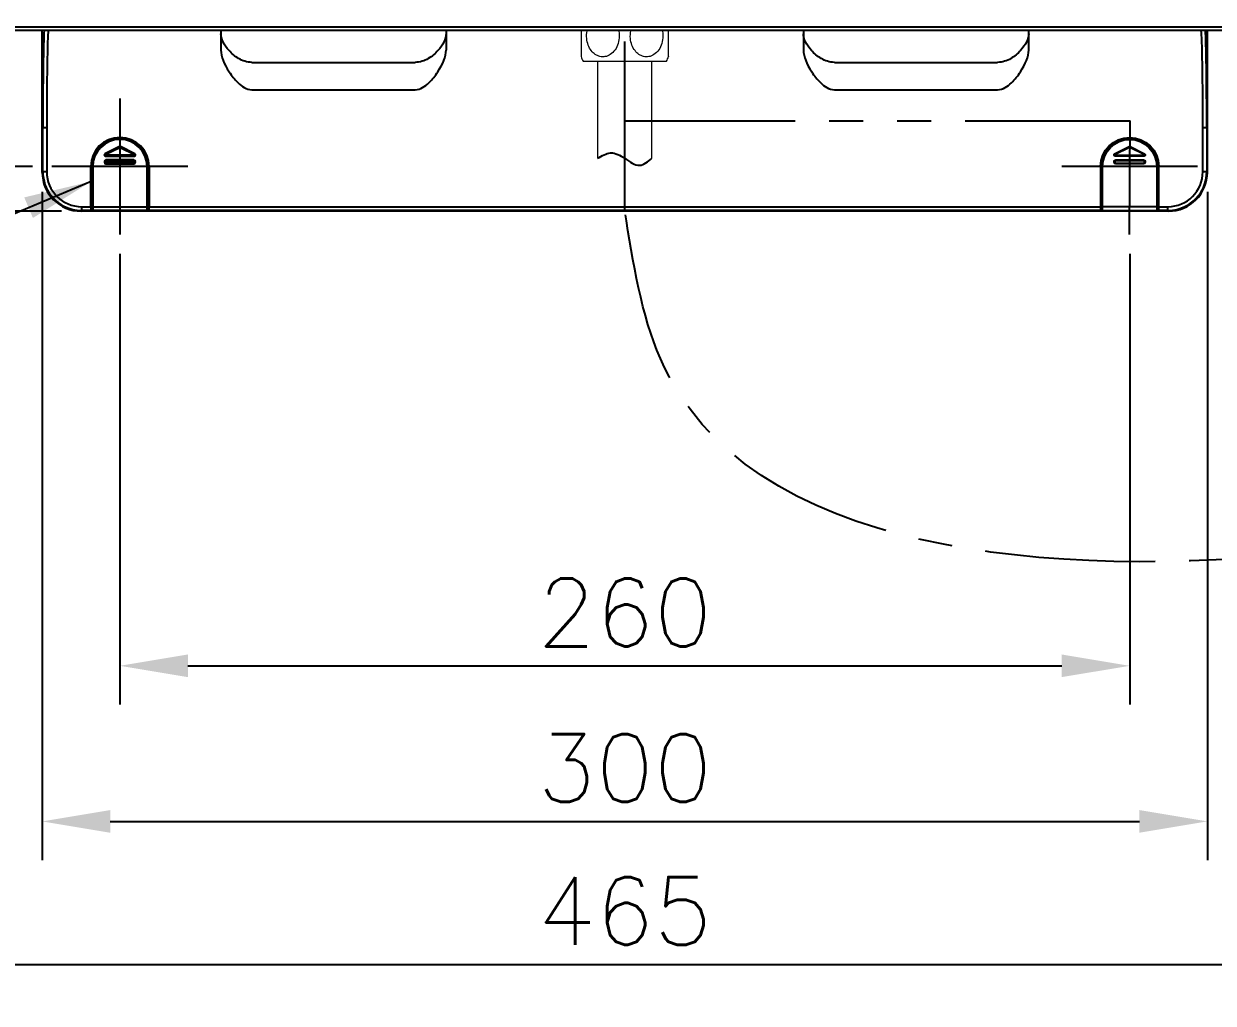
# Model space of a CAD drawing. Extents: x -3383 to -2963, y -4299 to -3705.
# Drawn here: x -3276.5 to -3215.3, y -4146.7 to -4096.3 of the extents above; entities that cross this region are included whole.
import ezdxf

# ---------------------------------------------------------------- set-up
doc = ezdxf.new("R2010")
doc.units = 0
doc.header["$LTSCALE"] = 7
doc.linetypes.add('CENTER', pattern=[2, 1.25, -0.25, 0.25, -0.25])
doc.linetypes.add('PHANTOM', pattern=[2.5, 1.25, -0.25, 0.25, -0.25, 0.25, -0.25])
doc.layers.get('0').update_dxf_attribs({"color": 2, "linetype": 'CONTINUOUS'})
doc.layers.get('Defpoints').update_dxf_attribs({"linetype": 'CONTINUOUS'})
for name, color, linetype in [('6', 7, 'CONTINUOUS'), ('CL', 1, 'CENTER'), ('D', 2, 'CONTINUOUS'), ('DWG', 7, 'CONTINUOUS'), ('PH', 3, 'PHANTOM')]:
    doc.layers.add(name, color=color, linetype=linetype)
doc.styles.add('DD', font='romans', dxfattribs={"bigfont": 'GHS.shx'})
doc.dimstyles.new('CWC', dxfattribs={"dimscale": 0, "dimtxt": 3.5, "dimasz": 3.5, "dimexe": 2, "dimexo": 1, "dimgap": 1, "dimtad": 1, "dimdec": 4, "dimdsep": 46, "dimtxsty": 'DD', "dimcen": 3, "dimclrd": 2, "dimclre": 2, "dimclrt": 2, "dimadec": 3, "dimazin": 2, "dimtfac": 1, "dimtdec": 4, "dimtmove": 0, "dimatfit": 3, "dimfxl": 1, "dimtvp": 1, "dimtolj": 1, "dimtzin": 0, "dimlwd": -1, "dimlwe": -1, "dimarcsym": 0})

# ---------------------------------------------------------------- blocks, each defined once
blk = doc.blocks.new('*D31')
at = {"layer": 'Defpoints', "color": 0, "transparency": 16777216}
for p in [(-3271.571, -4107.115), (-3219.571, -4107.115), (-3219.571, -4129.341)]:
    blk.add_point(p, dxfattribs=at)
at = {"layer": 'DWG', "color": 2, "transparency": 16777216}
for p, q in [((-3271.571, -4108.115), (-3271.571, -4131.341)), ((-3219.571, -4108.115), (-3219.571, -4131.341)), ((-3268.071, -4129.341), (-3223.071, -4129.341))]:
    blk.add_line(p, q, dxfattribs=at)
for points in [[(-3268.071, -4128.757), (-3268.071, -4129.924), (-3271.571, -4129.341)], [(-3223.071, -4128.757), (-3223.071, -4129.924), (-3219.571, -4129.341)]]:
    blk.add_solid(points, dxfattribs=at)
at = {"layer": 'DWG', "color": 2, "transparency": 16777216, "insert": (-3245.571, -4126.591), "char_height": 3.5, "attachment_point": 5, "style": 'DD'}
blk.add_mtext('\\A1;260', dxfattribs=at)
blk = doc.blocks.new('*D32')
at = {"layer": 'Defpoints', "color": 0, "transparency": 16777216}
for p in [(-3292.071, -4096.415), (-3199.071, -4096.415), (-3199.071, -4144.726)]:
    blk.add_point(p, dxfattribs=at)
at = {"layer": 'DWG', "color": 2, "transparency": 16777216}
for p, q in [((-3292.071, -4097.415), (-3292.071, -4146.726)), ((-3199.071, -4097.415), (-3199.071, -4146.726)), ((-3288.571, -4144.726), (-3202.571, -4144.726))]:
    blk.add_line(p, q, dxfattribs=at)
for points in [[(-3288.571, -4144.143), (-3288.571, -4145.31), (-3292.071, -4144.726)], [(-3202.571, -4144.143), (-3202.571, -4145.31), (-3199.071, -4144.726)]]:
    blk.add_solid(points, dxfattribs=at)
at = {"layer": 'DWG', "color": 2, "transparency": 16777216, "insert": (-3245.571, -4141.976), "char_height": 3.5, "attachment_point": 5, "style": 'DD'}
blk.add_mtext('\\A1;465', dxfattribs=at)
blk = doc.blocks.new('*D34')
at = {"layer": 'Defpoints', "color": 0, "transparency": 16777216}
for p in [(-3291.571, -4080.215), (-3313.642, -4103.615), (-3275.071, -4103.615)]:
    blk.add_point(p, dxfattribs=at)
at = {"layer": 'DWG', "color": 2, "transparency": 16777216}
for p, q in [((-3292.571, -4080.215), (-3315.642, -4080.215)), ((-3313.642, -4083.715), (-3313.642, -4100.115)), ((-3276.071, -4103.615), (-3315.642, -4103.615))]:
    blk.add_line(p, q, dxfattribs=at)
for points in [[(-3314.225, -4083.715), (-3313.059, -4083.715), (-3313.642, -4080.215)], [(-3314.225, -4100.115), (-3313.059, -4100.115), (-3313.642, -4103.615)]]:
    blk.add_solid(points, dxfattribs=at)
at = {"layer": 'DWG', "color": 2, "transparency": 16777216, "insert": (-3316.392, -4091.915), "char_height": 3.5, "attachment_point": 5, "rotation": 90, "style": 'DD'}
blk.add_mtext('\\A1;117', dxfattribs=at)
blk = doc.blocks.new('*D36')
at = {"layer": 'Defpoints', "color": 0, "transparency": 16777216}
for p in [(-3321.426, -4077.915), (-3290.071, -4077.915), (-3273.572, -4105.915)]:
    blk.add_point(p, dxfattribs=at)
at = {"layer": 'DWG', "color": 2, "transparency": 16777216}
for p, q in [((-3291.071, -4077.915), (-3323.426, -4077.915)), ((-3321.426, -4102.415), (-3321.426, -4081.415)), ((-3274.572, -4105.915), (-3323.426, -4105.915))]:
    blk.add_line(p, q, dxfattribs=at)
for points in [[(-3322.01, -4081.415), (-3320.843, -4081.415), (-3321.426, -4077.915)], [(-3322.01, -4102.415), (-3320.843, -4102.415), (-3321.426, -4105.915)]]:
    blk.add_solid(points, dxfattribs=at)
at = {"layer": 'DWG', "color": 2, "transparency": 16777216, "insert": (-3324.176, -4091.915), "char_height": 3.5, "attachment_point": 5, "rotation": 90, "style": 'DD'}
blk.add_mtext('\\A1;140', dxfattribs=at)
blk = doc.blocks.new('*D37')
at = {"layer": 'Defpoints', "color": 0, "transparency": 16777216}
for p in [(-3275.571, -4103.915), (-3215.571, -4103.915), (-3215.571, -4137.358)]:
    blk.add_point(p, dxfattribs=at)
at = {"layer": 'DWG', "color": 2, "transparency": 16777216}
for p, q in [((-3275.571, -4104.915), (-3275.571, -4139.358)), ((-3215.571, -4104.915), (-3215.571, -4139.358)), ((-3272.071, -4137.358), (-3219.071, -4137.358))]:
    blk.add_line(p, q, dxfattribs=at)
for points in [[(-3272.071, -4136.775), (-3272.071, -4137.942), (-3275.571, -4137.358)], [(-3219.071, -4136.775), (-3219.071, -4137.942), (-3215.571, -4137.358)]]:
    blk.add_solid(points, dxfattribs=at)
at = {"layer": 'DWG', "color": 2, "transparency": 16777216, "insert": (-3245.571, -4134.608), "char_height": 3.5, "attachment_point": 5, "style": 'DD'}
blk.add_mtext('\\A1;300', dxfattribs=at)

msp = doc.modelspace()

# ---------------------------------------------------------------- linework, layer by layer
at = {"color": 7, "linetype": 'Continuous', "lineweight": 15}
for p, q in [((-3247.721389, -4098.192175), (-3245.571387, -4098.192175)), ((-3246.971386, -4098.192175), (-3246.971386, -4103.192175)), ((-3245.571387, -4098.192175), (-3243.421387, -4098.192175)), ((-3244.171387, -4103.192175), (-3244.171387, -4098.192175))]:
    msp.add_line(p, q, dxfattribs=at)
for centre, start, end in [((-3245.054721, -4096.892175), 200.93443095, 205.98923358), ((-3246.088054, -4096.892175), 334.01076642, 339.05335727)]:
    msp.add_arc(centre, 2.966667, start, end, dxfattribs=at)
for points, knots in [([(-3247.821387, -4096.614821), (-3247.821387, -4096.631158), (-3247.821387, -4096.722373), (-3247.821387, -4096.815672), (-3247.821387, -4096.892175)], [0.8250402225, 0.8250402225, 0.8250402225, 0.8250402225, 0.856535184, 1, 1, 1, 1]), ([(-3247.821387, -4096.892175), (-3247.821387, -4097.020599), (-3247.821387, -4097.277631), (-3247.821387, -4097.619336), (-3247.821387, -4097.85512), (-3247.821387, -4097.965147), (-3247.821387, -4097.953363), (-3247.821387, -4097.950217)], [0, 0, 0, 0, 0.24072761, 0.481801341, 0.713774373, 0.923580274, 1, 1, 1, 1]), ([(-3245.884992, -4096.614821), (-3245.881677, -4096.631159), (-3245.865276, -4096.722425), (-3245.860588, -4096.81569), (-3245.856744, -4096.892175), (-3245.867339, -4097.020725), (-3245.888545, -4097.278011), (-3246.055494, -4097.617837), (-3246.297858, -4097.860291), (-3246.579853, -4097.972723), (-3246.854074, -4097.961385), (-3247.100401, -4097.848774), (-3247.3098, -4097.647197), (-3247.467365, -4097.362272), (-3247.548577, -4097.008686), (-3247.535081, -4096.750227), (-3247.508188, -4096.619606), (-3247.507175, -4096.614821)], [0.9561974745, 0.9561974745, 0.9561974745, 0.9561974745, 0.9640783887, 1, 1, 1, 1.0601654219, 1.1204172398, 1.1783946373, 1.2308318826, 1.2784046924, 1.324356231, 1.3721497452, 1.4240771796, 1.4808315486, 1.5413367601, 1.5436413269, 1.5436413269, 1.5436413269, 1.5436413269]), ([(-3243.634994, -4096.614821), (-3243.631678, -4096.631159), (-3243.615278, -4096.722426), (-3243.61059, -4096.81569), (-3243.606746, -4096.892175), (-3243.61734, -4097.020726), (-3243.638543, -4097.278012), (-3243.805497, -4097.617835), (-3244.047857, -4097.860292), (-3244.329853, -4097.972723), (-3244.604075, -4097.961385), (-3244.850403, -4097.848774), (-3245.059798, -4097.647195), (-3245.217369, -4097.362273), (-3245.298574, -4097.008686), (-3245.28508, -4096.750227), (-3245.258187, -4096.619606), (-3245.257174, -4096.614821)], [0.9561974824, 0.9561974824, 0.9561974824, 0.9561974824, 0.9640783843, 1, 1, 1, 1.0601653628, 1.1204173838, 1.1783944799, 1.2308317316, 1.2784049368, 1.3243564946, 1.3721497027, 1.4240773625, 1.4808316301, 1.541336849, 1.5436414172, 1.5436414172, 1.5436414172, 1.5436414172]), ([(-3243.321389, -4097.950932), (-3243.321389, -4097.954394), (-3243.321389, -4097.968162), (-3243.321389, -4097.885663), (-3243.321389, -4097.714988), (-3243.321389, -4097.451383), (-3243.321389, -4097.163181), (-3243.321389, -4096.968678), (-3243.321389, -4096.892175)], [0, 0, 0, 0, 0.061735325, 0.245578002, 0.433167017, 0.635253369, 0.856535102, 1, 1, 1, 1])]:
    msp.add_open_spline(points, degree=3, knots=knots, dxfattribs=at)
msp.add_open_spline([(-3243.321389, -4096.892175), (-3243.321389, -4096.798882), (-3243.321389, -4096.705589), (-3243.321389, -4096.614821)], degree=3, dxfattribs=at)
at = {"layer": '6', "color": 2, "linetype": 'Continuous'}
for p, q in [((-3288.071387, -4096.414821), (-3203.071387, -4096.414821)), ((-3275.339937, -4101.614821), (-3275.539907, -4101.614821)), ((-3275.539907, -4103.883646), (-3275.539907, -4101.614821)), ((-3275.339937, -4101.614821), (-3275.339937, -4103.883646)), ((-3215.802836, -4103.883646), (-3215.802836, -4101.614821)), ((-3215.602867, -4101.614821), (-3215.802836, -4101.614821)), ((-3215.602867, -4101.614821), (-3215.602867, -4103.883646)), ((-3272.326167, -4103.000331), (-3271.580331, -4102.627413)), ((-3271.598219, -4102.591636), (-3271.580331, -4102.627413)), ((-3271.544554, -4102.591636), (-3271.562442, -4102.627413)), ((-3271.562442, -4102.627413), (-3270.816606, -4103.000331)), ((-3219.580331, -4102.627413), (-3220.326167, -4103.000331)), ((-3219.598219, -4102.591636), (-3219.580331, -4102.627413)), ((-3219.544554, -4102.591636), (-3219.562442, -4102.627413)), ((-3218.816606, -4103.000331), (-3219.562442, -4102.627413)), ((-3272.344055, -4102.964554), (-3272.326167, -4103.000331)), ((-3272.317223, -4103.07822), (-3272.317223, -4103.03822)), ((-3270.825551, -4103.03822), (-3272.317223, -4103.03822)), ((-3270.825551, -4103.07822), (-3270.825551, -4103.03822)), ((-3270.798718, -4102.964554), (-3270.816606, -4103.000331)), ((-3220.344055, -4102.964554), (-3220.326167, -4103.000331)), ((-3220.317223, -4103.03822), (-3218.825551, -4103.03822)), ((-3220.317223, -4103.07822), (-3220.317223, -4103.03822)), ((-3218.825551, -4103.07822), (-3218.825551, -4103.03822)), ((-3218.798718, -4102.964554), (-3218.816606, -4103.000331)), ((-3273.027979, -4103.614821), (-3273.037423, -4103.614821)), ((-3273.027979, -4105.683371), (-3273.027979, -4103.614821)), ((-3272.967988, -4103.614821), (-3273.027979, -4103.614821)), ((-3272.967988, -4103.614821), (-3272.967988, -4105.683371)), ((-3272.371387, -4103.35822), (-3272.331387, -4103.35822)), ((-3272.371387, -4103.39822), (-3272.331387, -4103.39822)), ((-3272.331387, -4103.39822), (-3272.331387, -4103.35822)), ((-3272.291387, -4103.27822), (-3272.291387, -4103.31822)), ((-3272.291387, -4103.31822), (-3270.851387, -4103.31822)), ((-3270.851387, -4103.43822), (-3272.291387, -4103.43822)), ((-3272.291387, -4103.47822), (-3272.291387, -4103.43822)), ((-3270.851387, -4103.27822), (-3270.851387, -4103.31822)), ((-3270.851387, -4103.47822), (-3270.851387, -4103.43822)), ((-3270.811387, -4103.35822), (-3270.811387, -4103.39822)), ((-3270.771387, -4103.35822), (-3270.811387, -4103.35822)), ((-3270.771387, -4103.39822), (-3270.811387, -4103.39822)), ((-3270.174786, -4105.683371), (-3270.174786, -4103.614821)), ((-3270.174786, -4103.614821), (-3270.114795, -4103.614821)), ((-3270.114795, -4103.614821), (-3270.114795, -4105.683371)), ((-3270.105351, -4103.614821), (-3270.114795, -4103.614821)), ((-3221.037423, -4103.614821), (-3221.027979, -4103.614821)), ((-3220.967988, -4103.614821), (-3221.027979, -4103.614821)), ((-3221.027979, -4103.614821), (-3221.027979, -4105.683371)), ((-3220.967988, -4105.683371), (-3220.967988, -4103.614821)), ((-3220.371387, -4103.35822), (-3220.331387, -4103.35822)), ((-3220.371387, -4103.39822), (-3220.331387, -4103.39822)), ((-3220.331387, -4103.35822), (-3220.331387, -4103.39822)), ((-3220.291387, -4103.27822), (-3220.291387, -4103.31822)), ((-3218.851387, -4103.31822), (-3220.291387, -4103.31822)), ((-3220.291387, -4103.47822), (-3220.291387, -4103.43822)), ((-3220.291387, -4103.43822), (-3218.851387, -4103.43822)), ((-3218.851387, -4103.27822), (-3218.851387, -4103.31822)), ((-3218.851387, -4103.47822), (-3218.851387, -4103.43822)), ((-3218.771387, -4103.35822), (-3218.811387, -4103.35822)), ((-3218.811387, -4103.39822), (-3218.811387, -4103.35822)), ((-3218.771387, -4103.39822), (-3218.811387, -4103.39822)), ((-3218.174786, -4103.614821), (-3218.114795, -4103.614821)), ((-3218.174786, -4103.614821), (-3218.174786, -4105.683371)), ((-3218.114795, -4103.614821), (-3218.105351, -4103.614821)), ((-3218.114795, -4105.683371), (-3218.114795, -4103.614821)), ((-3275.539907, -4103.883646), (-3275.571387, -4103.915126)), ((-3275.339937, -4103.883646), (-3275.539907, -4103.883646)), ((-3215.602867, -4103.883646), (-3215.802836, -4103.883646)), ((-3215.602867, -4103.883646), (-3215.571387, -4103.915126)), ((-3273.04615, -4104.869759), (-3273.071387, -4104.869759)), ((-3270.071386, -4104.869759), (-3270.096623, -4104.869759)), ((-3221.071387, -4104.869759), (-3221.04615, -4104.869759)), ((-3218.096623, -4104.869759), (-3218.071386, -4104.869759)), ((-3275.115981, -4105.114821), (-3275.11924, -4105.114821)), ((-3273.540211, -4105.683371), (-3273.071387, -4105.683371)), ((-3273.540211, -4105.683371), (-3273.540211, -4105.883341)), ((-3272.967988, -4105.683371), (-3273.027979, -4105.683371)), ((-3272.967988, -4105.683371), (-3270.174786, -4105.683371)), ((-3270.174786, -4105.683371), (-3270.114795, -4105.683371)), ((-3270.071387, -4105.683371), (-3221.071387, -4105.683371)), ((-3220.967988, -4105.683371), (-3221.027979, -4105.683371)), ((-3218.174786, -4105.683371), (-3220.967988, -4105.683371)), ((-3218.174786, -4105.683371), (-3218.114795, -4105.683371)), ((-3218.071387, -4105.683371), (-3217.602562, -4105.683371)), ((-3217.602562, -4105.883341), (-3217.602562, -4105.683371)), ((-3216.026793, -4105.114821), (-3216.023533, -4105.114821)), ((-3273.571691, -4105.914821), (-3273.540211, -4105.883341)), ((-3273.071387, -4105.883341), (-3273.540211, -4105.883341)), ((-3273.271396, -4105.904348), (-3273.267188, -4105.90014)), ((-3273.267188, -4105.898937), (-3273.267188, -4105.90014)), ((-3273.267188, -4105.90014), (-3272.987188, -4105.90014)), ((-3273.046141, -4105.84015), (-3273.071389, -4105.84015)), ((-3273.04615, -4105.839121), (-3273.03038, -4105.82335)), ((-3272.970389, -4105.883341), (-3272.987188, -4105.90014)), ((-3270.155585, -4105.90014), (-3270.172384, -4105.883341)), ((-3270.155585, -4105.90014), (-3269.875585, -4105.90014)), ((-3270.112394, -4105.82335), (-3270.096623, -4105.839121)), ((-3270.071384, -4105.84015), (-3270.096632, -4105.84015)), ((-3221.071387, -4105.883341), (-3270.071387, -4105.883341)), ((-3269.875585, -4105.90014), (-3269.875585, -4105.898937)), ((-3269.875585, -4105.90014), (-3269.871377, -4105.904348)), ((-3221.267188, -4105.90014), (-3221.271396, -4105.904348)), ((-3221.267188, -4105.90014), (-3221.267188, -4105.898937)), ((-3220.987188, -4105.90014), (-3221.267188, -4105.90014)), ((-3221.071389, -4105.84015), (-3221.046141, -4105.84015)), ((-3221.03038, -4105.82335), (-3221.04615, -4105.839121)), ((-3220.987188, -4105.90014), (-3220.970389, -4105.883341)), ((-3218.172384, -4105.883341), (-3218.155585, -4105.90014)), ((-3217.875585, -4105.90014), (-3218.155585, -4105.90014)), ((-3218.096623, -4105.839121), (-3218.112394, -4105.82335)), ((-3218.096632, -4105.84015), (-3218.071384, -4105.84015)), ((-3217.602562, -4105.883341), (-3218.071387, -4105.883341)), ((-3217.875585, -4105.898937), (-3217.875585, -4105.90014)), ((-3217.871377, -4105.904348), (-3217.875585, -4105.90014)), ((-3217.571082, -4105.914821), (-3217.602562, -4105.883341))]:
    msp.add_line(p, q, dxfattribs=at)
at = {"layer": '6', "color": 7, "linetype": 'Continuous'}
for p, q in [((-3203.071387, -4096.614821), (-3288.071387, -4096.614821)), ((-3275.571387, -4103.915126), (-3275.571387, -4096.614868)), ((-3266.371387, -4096.614821), (-3266.371387, -4097.616467)), ((-3254.771387, -4096.614821), (-3254.771387, -4097.616467)), ((-3236.371386, -4096.614821), (-3236.371386, -4097.616467)), ((-3224.771386, -4097.616467), (-3224.771386, -4096.614821)), ((-3215.571387, -4103.915126), (-3215.571387, -4096.614868)), ((-3264.77358, -4098.248814), (-3256.369194, -4098.248814)), ((-3234.773579, -4098.248814), (-3226.369193, -4098.248814)), ((-3264.77358, -4099.655229), (-3256.369194, -4099.655229)), ((-3234.773579, -4099.655229), (-3226.369193, -4099.655229)), ((-3271.598219, -4102.591636), (-3272.344055, -4102.964554)), ((-3272.171387, -4102.246041), (-3272.171387, -4102.240045)), ((-3272.171387, -4102.277188), (-3272.171387, -4102.246041)), ((-3272.160905, -4102.27635), (-3272.160905, -4102.235516)), ((-3270.798718, -4102.964554), (-3271.544554, -4102.591636)), ((-3270.981868, -4102.27635), (-3270.981868, -4102.235516)), ((-3270.971387, -4102.246041), (-3270.971387, -4102.240045)), ((-3270.971387, -4102.277188), (-3270.971387, -4102.246041)), ((-3220.344055, -4102.964554), (-3219.598219, -4102.591636)), ((-3220.171387, -4102.246041), (-3220.171387, -4102.240045)), ((-3220.171387, -4102.277188), (-3220.171387, -4102.246041)), ((-3220.160905, -4102.27635), (-3220.160905, -4102.235516)), ((-3219.544554, -4102.591636), (-3218.798718, -4102.964554)), ((-3218.981868, -4102.27635), (-3218.981868, -4102.235516)), ((-3218.971387, -4102.246041), (-3218.971387, -4102.240045)), ((-3218.971387, -4102.277188), (-3218.971387, -4102.246041)), ((-3272.317223, -4103.07822), (-3270.825551, -4103.07822)), ((-3218.825551, -4103.07822), (-3220.317223, -4103.07822)), ((-3273.071387, -4105.683371), (-3273.071387, -4103.614821)), ((-3273.037423, -4103.614821), (-3273.037423, -4104.069931)), ((-3272.371387, -4103.35822), (-3272.371387, -4103.39822)), ((-3270.851387, -4103.27822), (-3272.291387, -4103.27822)), ((-3272.291387, -4103.47822), (-3270.851387, -4103.47822)), ((-3270.771387, -4103.39822), (-3270.771387, -4103.35822)), ((-3270.105351, -4104.069931), (-3270.105351, -4103.614821)), ((-3270.071387, -4103.614821), (-3270.071387, -4105.683371)), ((-3221.071387, -4103.614821), (-3221.071387, -4105.683371)), ((-3221.037423, -4104.069931), (-3221.037423, -4103.614821)), ((-3220.371387, -4103.39822), (-3220.371387, -4103.35822)), ((-3220.291387, -4103.27822), (-3218.851387, -4103.27822)), ((-3218.851387, -4103.47822), (-3220.291387, -4103.47822)), ((-3218.771387, -4103.35822), (-3218.771387, -4103.39822)), ((-3218.105351, -4103.614821), (-3218.105351, -4104.069931)), ((-3218.071387, -4105.683371), (-3218.071387, -4103.614821)), ((-3273.042203, -4104.368789), (-3273.045013, -4104.382876)), ((-3270.09776, -4104.382876), (-3270.100571, -4104.368789)), ((-3221.045013, -4104.382876), (-3221.042203, -4104.368789)), ((-3218.100571, -4104.368789), (-3218.09776, -4104.382876)), ((-3273.051387, -4104.805561), (-3273.071387, -4104.805561)), ((-3273.071387, -4104.809768), (-3273.047179, -4104.809768)), ((-3273.051387, -4104.805561), (-3273.051387, -4104.781353)), ((-3273.051387, -4104.805561), (-3273.047179, -4104.809768)), ((-3273.04615, -4105.839121), (-3273.04615, -4104.869759)), ((-3270.096623, -4105.839121), (-3270.096623, -4104.869759)), ((-3270.091387, -4104.805561), (-3270.095594, -4104.809768)), ((-3270.095594, -4104.809768), (-3270.071386, -4104.809768)), ((-3270.091387, -4104.805561), (-3270.091387, -4104.781353)), ((-3270.091387, -4104.805561), (-3270.071387, -4104.805561)), ((-3221.051387, -4104.805561), (-3221.071387, -4104.805561)), ((-3221.047179, -4104.809768), (-3221.071387, -4104.809768)), ((-3221.051387, -4104.805561), (-3221.051387, -4104.781353)), ((-3221.051387, -4104.805561), (-3221.047179, -4104.809768)), ((-3221.04615, -4105.839121), (-3221.04615, -4104.869759)), ((-3218.096623, -4105.839121), (-3218.096623, -4104.869759)), ((-3218.091387, -4104.805561), (-3218.095594, -4104.809768)), ((-3218.071386, -4104.809768), (-3218.095594, -4104.809768)), ((-3218.091387, -4104.805561), (-3218.091387, -4104.781353)), ((-3218.091387, -4104.805561), (-3218.071387, -4104.805561)), ((-3273.071387, -4105.683371), (-3273.071387, -4105.883341)), ((-3270.071387, -4105.883341), (-3270.071387, -4105.683371)), ((-3221.071387, -4105.683371), (-3221.071387, -4105.883341)), ((-3218.071387, -4105.883341), (-3218.071387, -4105.683371)), ((-3217.571082, -4105.914821), (-3273.571691, -4105.914821)), ((-3273.351387, -4105.904348), (-3273.351387, -4105.898937)), ((-3273.071387, -4105.898937), (-3273.351387, -4105.898937)), ((-3269.791387, -4105.904348), (-3273.351387, -4105.904348)), ((-3273.271396, -4105.904348), (-3269.871377, -4105.904348)), ((-3273.071387, -4105.883341), (-3273.071387, -4105.898937)), ((-3273.046141, -4105.840146), (-3273.04615, -4105.839121)), ((-3270.172384, -4105.883341), (-3272.970389, -4105.883341)), ((-3270.096623, -4105.839124), (-3270.096632, -4105.84015)), ((-3270.071387, -4105.883341), (-3270.071387, -4105.898937)), ((-3270.071387, -4105.898937), (-3269.791387, -4105.898937)), ((-3269.791387, -4105.898937), (-3269.791387, -4105.904348)), ((-3221.071387, -4105.898937), (-3221.351387, -4105.898937)), ((-3221.351387, -4105.898937), (-3221.351387, -4105.904348)), ((-3221.351387, -4105.904348), (-3217.791387, -4105.904348)), ((-3217.871377, -4105.904348), (-3221.271396, -4105.904348)), ((-3221.071387, -4105.883341), (-3221.071387, -4105.898937)), ((-3221.04615, -4105.839124), (-3221.046141, -4105.84015)), ((-3220.970389, -4105.883341), (-3218.172384, -4105.883341)), ((-3218.096632, -4105.840146), (-3218.096623, -4105.839121)), ((-3218.071387, -4105.883341), (-3218.071387, -4105.898937)), ((-3218.071387, -4105.898937), (-3217.791387, -4105.898937)), ((-3217.791387, -4105.904348), (-3217.791387, -4105.898937))]:
    msp.add_line(p, q, dxfattribs=at)
for centre, radius, start, end in [((-3271.571387, -4103.614821), 1.5, 0, 180), ((-3271.571387, -4102.645302), 0.06, 63.434949, 116.565051), ((-3219.571387, -4103.614821), 1.466036, 114.158791, 180), ((-3219.571387, -4103.614821), 1.462545, 66.229313, 113.770687), ((-3219.571387, -4103.614821), 1.466036, 0, 65.841209), ((-3272.317223, -4103.01822), 0.06, 116.565051, 270), ((-3270.825551, -4103.01822), 0.06, 270, 63.434949), ((-3272.291387, -4103.35822), 0.08, 90, 180), ((-3272.291387, -4103.39822), 0.08, 180, 270), ((-3270.851387, -4103.35822), 0.08, 0, 90), ((-3270.851387, -4103.39822), 0.08, 270, 0)]:
    msp.add_arc(centre, radius, start, end, dxfattribs=at)
at = {"layer": '6', "color": 7, "linetype": 'Continuous', "extrusion": (0, 0, -1)}
for centre, radius, start, end in [((3271.571387, -4103.614821), 1.466036, 0, 65.841209), ((3271.571387, -4103.614821), 1.462545, 66.229313, 113.770687), ((3271.571387, -4103.614821), 1.466036, 114.158791, 180), ((3219.571387, -4103.614821), 1.5, 0, 180), ((3219.571387, -4102.645302), 0.06, 63.434949, 116.565051), ((3220.317223, -4103.01822), 0.06, 270, 63.434949), ((3218.825551, -4103.01822), 0.06, 116.565051, 270), ((3220.291387, -4103.35822), 0.08, 0, 90), ((3220.291387, -4103.39822), 0.08, 270, 0), ((3218.851387, -4103.35822), 0.08, 90, 180), ((3218.851387, -4103.39822), 0.08, 180, 270)]:
    msp.add_arc(centre, radius, start, end, dxfattribs=at)
at = {"layer": '6', "color": 2, "linetype": 'Continuous', "extrusion": (0, 0, -1)}
for centre, radius, start, end in [((3271.571387, -4103.614821), 1.456592, 0, 180), ((3271.571387, -4102.645302), 0.02, 63.434949, 116.565051), ((3219.571387, -4103.614821), 1.396601, 0, 180), ((3272.317223, -4103.01822), 0.02, 270, 63.434949), ((3270.825551, -4103.01822), 0.02, 116.565051, 270), ((3272.291387, -4103.35822), 0.04, 0, 90), ((3272.291387, -4103.39822), 0.04, 270, 0), ((3270.851387, -4103.35822), 0.04, 90, 180), ((3270.851387, -4103.39822), 0.04, 180, 270)]:
    msp.add_arc(centre, radius, start, end, dxfattribs=at)
at = {"layer": '6', "color": 2, "linetype": 'Continuous'}
for centre, radius, start, end in [((-3271.571387, -4103.614821), 1.396601, 0, 180), ((-3219.571387, -4103.614821), 1.456592, 0, 180), ((-3219.571387, -4102.645302), 0.02, 63.434949, 116.565051), ((-3220.317223, -4103.01822), 0.02, 116.565051, 270), ((-3218.825551, -4103.01822), 0.02, 270, 63.434949), ((-3220.291387, -4103.35822), 0.04, 90, 180), ((-3220.291387, -4103.39822), 0.04, 180, 270), ((-3218.851387, -4103.35822), 0.04, 0, 90), ((-3218.851387, -4103.39822), 0.04, 270, 0)]:
    msp.add_arc(centre, radius, start, end, dxfattribs=at)
at = {"layer": '6', "color": 7, "linetype": 'Continuous'}
for centre, major_axis, ratio, start_param, end_param in [((-3275.44914, -4101.614821), (0, 5.2), 0.017455, 0.278246823, 1.570796327), ((-3215.693633, -4101.614821), (0, 5.2), 0.017455, 4.71238898, 6.004938484), ((-3273.571082, -4103.914516, -32), (1.414644, 1.414644), 0.999695, 2.356346783, 3.926838524), ((-3217.571691, -4103.914516), (-1.414644, 1.414644), 0.999695, 2.356346783, 3.926838524), ((-3273.047197, -4104.869763), (0, 0.060004), 0.017452, 4.712453593, 6.265819696), ((-3270.095576, -4104.869764), (0, -0.060005), 0.017452, 3.158977634, 4.712304999), ((-3221.047197, -4104.869764), (0, -0.060005), 0.017452, 1.570880308, 3.124207673), ((-3218.095576, -4104.869763), (0, 0.060004), 0.017452, 0.017365611, 1.570731714), ((-3273.271377, -4105.844339, -31.4), (0.042439, 0.042439), 0.999695, 3.498904127, 3.926838524), ((-3272.987188, -4105.84015), (-0.023042, 0.055629), 0.975619, 1.186747727, 2.740090779), ((-3270.155585, -4105.84015), (0.023042, 0.055629), 0.975619, 3.543094528, 5.09643758), ((-3269.871396, -4105.844339, -31.4), (0.042439, -0.042439), 0.999695, 5.497939437, 5.925873834), ((-3221.271377, -4105.844339), (0.042439, 0.042439), 0.999695, 3.498904127, 3.926838524), ((-3220.987188, -4105.84015), (-0.023042, 0.055629), 0.975619, 1.186747727, 2.740090779), ((-3218.155585, -4105.84015), (0.023042, 0.055629), 0.975619, 3.543094528, 5.09643758), ((-3217.871396, -4105.844339), (-0.042439, 0.042439), 0.999695, 2.356346783, 2.784281181)]:
    msp.add_ellipse(centre, major_axis=major_axis, ratio=ratio, start_param=start_param, end_param=end_param, dxfattribs=at)
at = {"layer": '6', "color": 2, "linetype": 'Continuous'}
for centre, major_axis, ratio, start_param, end_param in [((-3275.249171, -4101.614821), (0, 5), 0.018153, 0, 1.570796327), ((-3215.893603, -4101.614821), (0, 5), 0.018153, 4.71238898, 6.283185307), ((-3273.539663, -4103.883097), (1.414558, 1.414558), 0.999756, 2.356346783, 3.019456867), ((-3273.539663, -4103.883097, -30), (1.27318, 1.27318), 0.999695, 2.356346783, 3.926838524), ((-3217.60311, -4103.883097, -30), (-1.27318, 1.27318), 0.999695, 2.356346783, 3.926838524), ((-3217.60311, -4103.883097), (-1.414558, 1.414558), 0.999756, 3.26372844, 3.926838524), ((-3273.539663, -4103.883097), (1.414558, 1.414558), 0.999756, 3.019456867, 3.926838524), ((-3217.60311, -4103.883097), (-1.414558, 1.414558), 0.999756, 2.356346783, 3.26372844), ((-3273.267188, -4105.84015), (-0.042426, 0.042426), 0.999695, 2.155681064, 2.356042197), ((-3272.970389, -4105.82335), (0.042426, -0.042426), 0.999695, 3.92714311, 5.497634851), ((-3270.172384, -4105.82335), (-0.042426, -0.042426), 0.999695, 0.785550457, 2.356042197), ((-3269.875585, -4105.84015), (-0.042426, -0.042426), 0.999695, 0.785550457, 0.98591159), ((-3221.267188, -4105.84015), (0.042426, -0.042426), 0.999695, 5.297273718, 5.497634851), ((-3220.970389, -4105.82335), (0.042426, -0.042426), 0.999695, 3.92714311, 5.497634851), ((-3218.172384, -4105.82335), (-0.042426, -0.042426), 0.999695, 0.785550457, 2.356042197), ((-3217.875585, -4105.84015), (0.042426, 0.042426), 0.999695, 3.92714311, 4.127504243)]:
    msp.add_ellipse(centre, major_axis=major_axis, ratio=ratio, start_param=start_param, end_param=end_param, dxfattribs=at)
at = {"layer": '6', "color": 7, "linetype": 'Continuous'}
for points, degree, knots in [([(-3264.77358, -4098.248815), (-3265.020978, -4098.248815), (-3265.258416, -4098.165765), (-3265.655024, -4097.932148), (-3265.816587, -4097.787401), (-3266.215107, -4097.342562), (-3266.371387, -4097.03113), (-3266.371387, -4096.769531)], 3, [0, 0, 0, 0, 0.25, 0.25, 0.5, 0.5, 1, 1, 1, 1]), ([(-3254.771387, -4096.769531), (-3254.771387, -4097.031604), (-3254.927951, -4097.343087), (-3255.326839, -4097.788024), (-3255.48932, -4097.9334), (-3255.886464, -4098.166676), (-3256.124692, -4098.248815), (-3256.369194, -4098.248815)], 3, [0, 0, 0, 0, 0.5, 0.5, 0.75, 0.75, 1, 1, 1, 1]), ([(-3234.773579, -4098.248815), (-3235.020977, -4098.248815), (-3235.258415, -4098.165765), (-3235.655023, -4097.932148), (-3235.816586, -4097.7874), (-3236.215108, -4097.342563), (-3236.371386, -4097.031131), (-3236.371386, -4096.769531)], 3, [0, 0, 0, 0, 0.25, 0.25, 0.5, 0.5, 1, 1, 1, 1]), ([(-3224.771386, -4096.769531), (-3224.771386, -4097.031604), (-3224.927952, -4097.343086), (-3225.326837, -4097.788024), (-3225.489315, -4097.933395), (-3225.886462, -4098.166677), (-3226.124687, -4098.248815), (-3226.369193, -4098.248815)], 3, [0, 0, 0, 0, 0.5, 0.5, 0.75, 0.75, 1, 1, 1, 1]), ([(-3266.371387, -4097.616467), (-3266.371387, -4097.947869), (-3266.203045, -4098.341771), (-3265.818934, -4098.931336), (-3265.666766, -4099.130786), (-3265.384407, -4099.397495), (-3265.281755, -4099.480357), (-3265.045589, -4099.610909), (-3264.912432, -4099.655229), (-3264.77358, -4099.655229)], 3, [0, 0, 0, 0, 0.5, 0.5, 0.75, 0.75, 0.875, 0.875, 1, 1, 1, 1]), ([(-3256.369194, -4099.655229), (-3256.090027, -4099.655229), (-3255.850917, -4099.48502), (-3255.476615, -4099.131255), (-3255.323577, -4098.93093), (-3254.940277, -4098.342618), (-3254.771387, -4097.948685), (-3254.771387, -4097.616467)], 3, [0, 0, 0, 0, 0.25, 0.25, 0.5, 0.5, 1, 1, 1, 1]), ([(-3236.371386, -4097.616467), (-3236.371386, -4097.947869), (-3236.203046, -4098.341771), (-3235.818933, -4098.931336), (-3235.666766, -4099.130786), (-3235.384407, -4099.397494), (-3235.281754, -4099.480356), (-3235.045587, -4099.610906), (-3234.912432, -4099.655229), (-3234.773579, -4099.655229)], 3, [0, 0, 0, 0, 0.5, 0.5, 0.75, 0.75, 0.875, 0.875, 1, 1, 1, 1]), ([(-3226.369193, -4099.655229), (-3226.090027, -4099.655229), (-3225.850917, -4099.485021), (-3225.476617, -4099.131257), (-3225.323577, -4098.930933), (-3224.940278, -4098.342619), (-3224.771386, -4097.948685), (-3224.771386, -4097.616467)], 3, [0, 0, 0, 0, 0.25, 0.25, 0.5, 0.5, 1, 1, 1, 1]), ([(-3273.03038, -4105.82335), (-3273.029897, -4105.822848), (-3273.029458, -4105.812002), (-3273.029015, -4105.801076), (-3273.028679, -4105.781499), (-3273.028342, -4105.761777), (-3273.028161, -4105.736382), (-3273.027979, -4105.710899), (-3273.027979, -4105.683372)], 2, [0, 0, 0, 0.25, 0.25, 0.5, 0.5, 0.75, 0.75, 1, 1, 1]), ([(-3270.114795, -4105.683372), (-3270.114794, -4105.711003), (-3270.114613, -4105.736382), (-3270.11443, -4105.761949), (-3270.114094, -4105.781499), (-3270.113756, -4105.801191), (-3270.113316, -4105.812002), (-3270.112874, -4105.82285), (-3270.112394, -4105.82335)], 2, [0, 0, 0, 0.25, 0.25, 0.5, 0.5, 0.75, 0.75, 1, 1, 1]), ([(-3221.027979, -4105.683372), (-3221.028014, -4105.701498), (-3221.028069, -4105.730025), (-3221.028379, -4105.76205), (-3221.028783, -4105.789729), (-3221.029433, -4105.816288), (-3221.030064, -4105.820996), (-3221.03038, -4105.82335)], 3, [0, 0, 0, 0, 0.249682852, 0.39295701, 0.500574882, 0.750282208, 1, 1, 1, 1]), ([(-3218.112394, -4105.82335), (-3218.112709, -4105.821028), (-3218.113206, -4105.817374), (-3218.113763, -4105.798893), (-3218.114238, -4105.775271), (-3218.114688, -4105.737717), (-3218.114759, -4105.701486), (-3218.114795, -4105.683372)], 3, [0, 0, 0, 0, 0.249715363, 0.393004552, 0.500629078, 0.750319576, 1, 1, 1, 1])]:
    msp.add_open_spline(points, degree=degree, knots=knots, dxfattribs=at)
for points, weights in [([(-3272.160905, -4102.27635), (-3272.1644, -4102.276617), (-3272.167894, -4102.276897), (-3272.171387, -4102.277188)], [1, 0.999995453728, 0.999995453728, 1]), ([(-3270.981868, -4102.27635), (-3270.978373, -4102.276617), (-3270.974879, -4102.276897), (-3270.971387, -4102.277188)], [1, 0.999995453728, 0.999995453728, 1]), ([(-3220.160905, -4102.27635), (-3220.1644, -4102.276617), (-3220.167894, -4102.276897), (-3220.171387, -4102.277188)], [1, 0.999995453728, 0.999995453728, 1]), ([(-3218.981868, -4102.27635), (-3218.978373, -4102.276617), (-3218.974879, -4102.276897), (-3218.971387, -4102.277188)], [1, 0.999995453728, 0.999995453728, 1]), ([(-3273.045013, -4104.382876), (-3273.048811, -4104.401912), (-3273.051387, -4104.562942), (-3273.051387, -4104.781354)], [1, 0.824851557873, 0.824851557873, 1]), ([(-3273.037423, -4104.069931), (-3273.037423, -4104.23374), (-3273.039354, -4104.354512), (-3273.042203, -4104.368789)], [1, 0.824851557873, 0.824851557873, 1]), ([(-3270.100571, -4104.368789), (-3270.103419, -4104.354512), (-3270.105351, -4104.23374), (-3270.105351, -4104.069931)], [1, 0.824851557873, 0.824851557873, 1]), ([(-3270.091387, -4104.781354), (-3270.091387, -4104.562942), (-3270.093962, -4104.401912), (-3270.09776, -4104.382876)], [1, 0.824851557873, 0.824851557873, 1]), ([(-3221.051387, -4104.781354), (-3221.051387, -4104.562942), (-3221.048811, -4104.401912), (-3221.045013, -4104.382876)], [1, 0.824851557873, 0.824851557873, 1]), ([(-3221.042203, -4104.368789), (-3221.039354, -4104.354512), (-3221.037423, -4104.23374), (-3221.037423, -4104.069931)], [1, 0.824851557873, 0.824851557873, 1]), ([(-3218.105351, -4104.069931), (-3218.105351, -4104.23374), (-3218.103419, -4104.354512), (-3218.100571, -4104.368789)], [1, 0.824851557873, 0.824851557873, 1]), ([(-3218.09776, -4104.382876), (-3218.093962, -4104.401912), (-3218.091387, -4104.562942), (-3218.091387, -4104.781354)], [1, 0.824851557873, 0.824851557873, 1])]:
    msp.add_rational_spline(points, weights, degree=3, dxfattribs=at)
at = {"layer": '6', "color": 2, "linetype": 'Continuous'}
for points in [[(-3272.967988, -4105.683372), (-3272.968788, -4105.786928), (-3272.969588, -4105.881534), (-3272.970389, -4105.883341)], [(-3270.172384, -4105.883341), (-3270.173185, -4105.881534), (-3270.173985, -4105.786928), (-3270.174786, -4105.683372)], [(-3220.970389, -4105.883341), (-3220.969074, -4105.881463), (-3220.967988, -4105.790987), (-3220.967988, -4105.683372)], [(-3218.174786, -4105.683372), (-3218.174786, -4105.790987), (-3218.173699, -4105.881463), (-3218.172384, -4105.883341)]]:
    msp.add_open_spline(points, degree=3, dxfattribs=at)
at = {"layer": 'CL'}
for p, q in [((-3245.571387, -4105.914821), (-3245.571387, -4075.914821)), ((-3271.571387, -4100.114821), (-3271.571387, -4107.114821)), ((-3268.071387, -4103.614821), (-3275.071387, -4103.614821)), ((-3216.071387, -4103.614821), (-3223.071387, -4103.614821))]:
    msp.add_line(p, q, dxfattribs=at)
msp.add_spline([(-3175.84638, -4082.202047), (-3182.528945, -4112.233561), (-3209.88516, -4123.491109), (-3243.738531, -4113.503757), (-3245.571387, -4105.914821)], degree=3, dxfattribs=at)
at = {"layer": 'D'}
msp.add_spline([(-3246.971386, -4103.192175), (-3246.30115, -4102.914355), (-3245.571387, -4103.192175), (-3244.809589, -4103.548897), (-3244.171387, -4103.192175)], degree=3, dxfattribs=at)
at = {"layer": 'PH'}
for p in [(-3245.545649, -4101.268397), (-3219.571387, -4107.114821)]:
    msp.add_line(p, (-3219.545649, -4101.268397), dxfattribs=at)

# ---------------------------------------------------------------- dimensions: what is measured, and where the dimension line sits
at = {"layer": 'DWG'}
for base, p1, p2, picture, middle in [((-3321.426296, -4077.914821), (-3273.571691, -4105.914821), (-3290.071387, -4077.914821), '*D36', (-3321.426296, -4091.914821)), ((-3313.642034, -4103.614821), (-3291.571387, -4080.214821), (-3275.071387, -4103.614821), '*D34', (-3313.642034, -4091.914821))]:
    dim = msp.add_linear_dim(base=base, p1=p1, p2=p2, angle=90, dimstyle='CWC', override={"dimscale": 1, "dimlfac": 5}, dxfattribs=at)
    dim.commit()
    dim.dimension.update_dxf_attribs({"geometry": picture, "text_midpoint": middle, "dimtype": 160})
dim = msp.add_linear_dim(base=(-3199.071387, -4144.726303), p1=(-3292.071387, -4096.414821), p2=(-3199.071387, -4096.414821), dimstyle='CWC', override={"dimscale": 1, "dimlfac": 5}, dxfattribs=at)
dim.commit()
dim.dimension.update_dxf_attribs({"geometry": '*D32', "text_midpoint": (-3245.571387, -4144.726303), "dimtype": 160})
for base, p1, p2, picture, middle in [((-3215.571387, -4137.35831), (-3275.571387, -4103.915126), (-3215.571387, -4103.915126), '*D37', (-3245.571387, -4134.60831)), ((-3219.571387, -4129.34078), (-3271.571387, -4107.114821), (-3219.571387, -4107.114821), '*D31', (-3245.571387, -4126.59078))]:
    dim = msp.add_linear_dim(base=base, p1=p1, p2=p2, dimstyle='CWC', override={"dimscale": 1, "dimlfac": 5}, dxfattribs=at)
    dim.commit()
    dim.dimension.update_dxf_attribs({"geometry": picture, "text_midpoint": middle})

# ---------------------------------------------------------------- leaders
msp.add_leader([(-3273.045013, -4104.382876), (-3297.42783, -4114.60142)], dimstyle='CWC', override={"dimscale": 1, "dimtad": 0})

doc.saveas('drawing.dxf')
